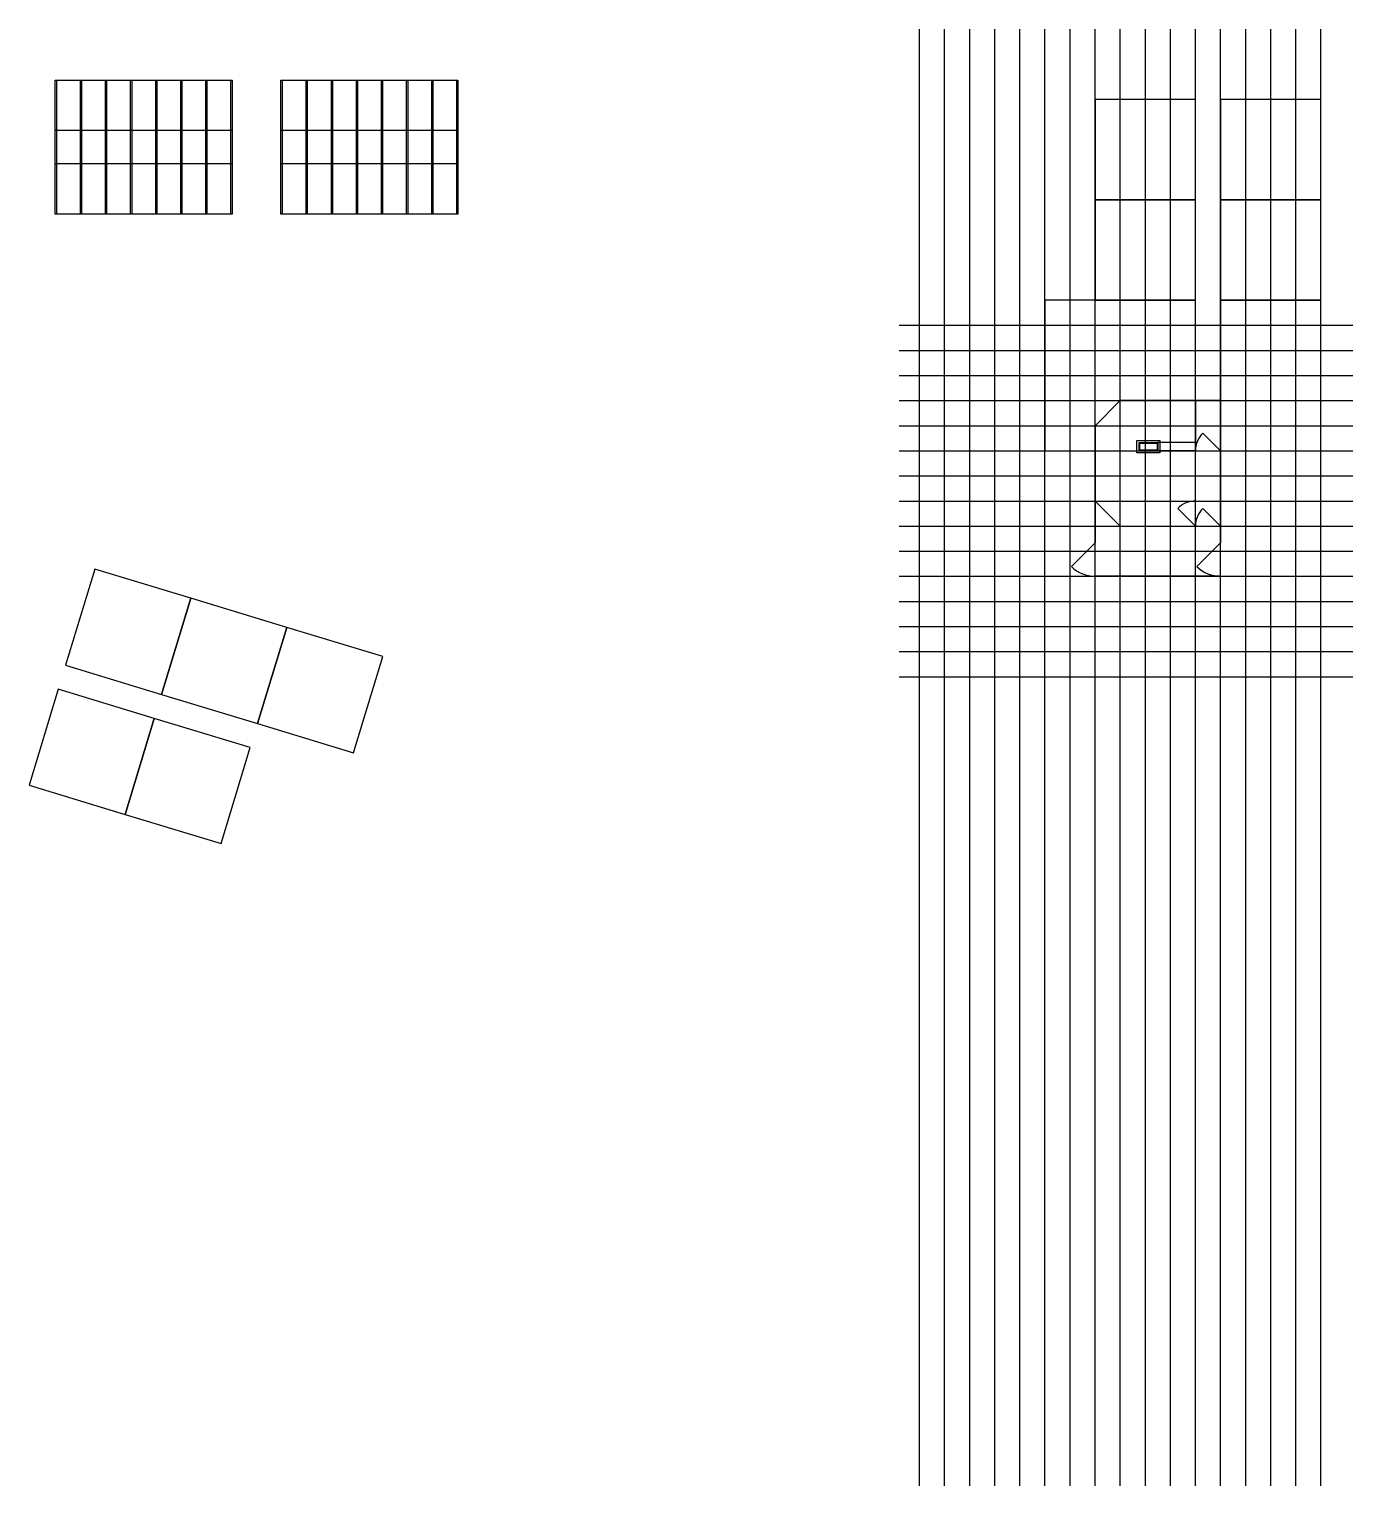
# Model space of a CAD drawing. Header units: inches. Extents: x -625442 to 34963, y -27993 to 66986.
# Drawn here: x -447087 to -439489, y 27502 to 35860 of the extents above; entities that cross this region are included whole.
import ezdxf

# ---------------------------------------------------------------- set-up
doc = ezdxf.new("R2010")
doc.units = ezdxf.units.IN
doc.header["$LTSCALE"] = 0.5
doc.header["$MEASUREMENT"] = 0
for name, color, linetype in [('A-FLOR-BELO-LGHT', 143, 'Continuous'), ('P-BELOW-LIGHT', 143, 'Continuous'), ('P-WALL', 90, 'Continuous')]:
    doc.layers.add(name, color=color, linetype=linetype)

msp = doc.modelspace()

# ---------------------------------------------------------------- linework, layer by layer
at = {"layer": 'A-FLOR-BELO-LGHT', "ltscale": 0.5}
for p, q in [((-445922.22298, 35278.43944), (-446938.31759, 35278.43944)), ((-444626.22298, 35278.43944), (-445642.31759, 35278.43944)), ((-445922.22298, 35086.67864), (-446938.31759, 35086.67864)), ((-444626.22298, 35086.67864), (-445642.31759, 35086.67864))]:
    msp.add_line(p, q, dxfattribs=at)
at = {"layer": 'P-BELOW-LIGHT'}
for p, q in [((-441976.45877, 27502.03667), (-441976.45877, 35859.85324)), ((-441832.45877, 27502.03667), (-441832.45877, 35859.85324)), ((-441688.45877, 27502.03667), (-441688.45877, 35859.85324)), ((-441544.45877, 27502.03667), (-441544.45877, 35859.85324)), ((-441400.45877, 27502.03667), (-441400.45877, 35859.85324)), ((-441256.45877, 27502.03667), (-441256.45877, 35859.85324)), ((-441112.45877, 27502.03667), (-441112.45877, 35859.85324)), ((-440968.45877, 27502.03667), (-440968.45877, 35859.85324)), ((-440824.45877, 27502.03667), (-440824.45877, 35859.85324)), ((-440680.45877, 27502.03667), (-440680.45877, 35859.85324)), ((-440536.45877, 27502.03667), (-440536.45877, 35859.85324)), ((-440392.45877, 27502.03667), (-440392.45877, 35859.85324)), ((-440248.45877, 27502.03667), (-440248.45877, 35859.85324)), ((-440104.45877, 27502.03667), (-440104.45877, 35859.85324)), ((-439960.45877, 27502.03667), (-439960.45877, 35859.85324)), ((-439816.45877, 27502.03667), (-439816.45877, 35859.85324)), ((-439672.45877, 27502.03667), (-439672.45877, 35859.85324)), ((-446930.31759, 35566.67864), (-446930.31759, 34798.43944)), ((-446794.31759, 35566.67864), (-446794.31759, 34798.43944)), ((-446786.31759, 35566.67864), (-446786.31759, 34798.43944)), ((-446650.31759, 35566.67864), (-446650.31759, 34798.43944)), ((-446642.31759, 35566.67864), (-446642.31759, 34798.43944)), ((-446506.31759, 35566.67864), (-446506.31759, 34798.43944)), ((-446498.31759, 35566.67864), (-446498.31759, 34798.43944)), ((-446362.31759, 35566.67864), (-446362.31759, 34798.43944)), ((-446354.31759, 35566.67864), (-446354.31759, 34798.43944)), ((-446218.31759, 35566.67864), (-446218.31759, 34798.43944)), ((-446210.31759, 35566.67864), (-446210.31759, 34798.43944)), ((-446074.31759, 35566.67864), (-446074.31759, 34798.43944)), ((-446066.31759, 35566.67864), (-446066.31759, 34798.43944)), ((-445930.31759, 35566.67864), (-445930.31759, 34798.43944)), ((-445922.31759, 35566.67864), (-445922.31759, 34798.43944)), ((-445634.31759, 35566.67864), (-445634.31759, 34798.43944)), ((-445498.31759, 35566.67864), (-445498.31759, 34798.43944)), ((-445490.31759, 35566.67864), (-445490.31759, 34798.43944)), ((-445354.31759, 35566.67864), (-445354.31759, 34798.43944)), ((-445346.31759, 35566.67864), (-445346.31759, 34798.43944)), ((-445210.31759, 35566.67864), (-445210.31759, 34798.43944)), ((-445202.31759, 35566.67864), (-445202.31759, 34798.43944)), ((-445066.31759, 35566.67864), (-445066.31759, 34798.43944)), ((-445058.31759, 35566.67864), (-445058.31759, 34798.43944)), ((-444922.31759, 35566.67864), (-444922.31759, 34798.43944)), ((-444914.31759, 35566.67864), (-444914.31759, 34798.43944)), ((-444778.31759, 35566.67864), (-444778.31759, 34798.43944)), ((-444770.31759, 35566.67864), (-444770.31759, 34798.43944)), ((-444634.31759, 35566.67864), (-444634.31759, 34798.43944)), ((-444626.31759, 35566.67864), (-444626.31759, 34798.43944)), ((-442093.55571, 34160.54162), (-439489.26802, 34160.54162)), ((-442093.55571, 34016.54162), (-439489.26802, 34016.54162)), ((-442093.55571, 33872.54162), (-439489.26802, 33872.54162)), ((-442093.55571, 33728.54162), (-439489.26802, 33728.54162)), ((-442093.55571, 33584.54162), (-439489.26802, 33584.54162)), ((-442093.55571, 33440.54162), (-439489.26802, 33440.54162)), ((-442093.55571, 33296.54162), (-439489.26802, 33296.54162)), ((-442093.55571, 33152.54162), (-439489.26802, 33152.54162)), ((-442093.55571, 33008.54162), (-439489.26802, 33008.54162)), ((-442093.55571, 32864.54162), (-439489.26802, 32864.54162)), ((-442093.55571, 32720.54162), (-439489.26802, 32720.54162)), ((-442093.55571, 32576.54162), (-439489.26802, 32576.54162)), ((-442093.55571, 32432.54162), (-439489.26802, 32432.54162)), ((-442093.55571, 32288.54162), (-439489.26802, 32288.54162)), ((-442093.55571, 32144.54162), (-439489.26802, 32144.54162))]:
    msp.add_line(p, q, dxfattribs=at)
for points in [[(-446938.31759, 35566.67864), (-445922.31759, 35566.67864), (-445922.31759, 34798.43944), (-446938.31759, 34798.43944)], [(-445642.31759, 35566.67864), (-444626.31759, 35566.67864), (-444626.31759, 34798.43944), (-445642.31759, 34798.43944)], [(-440728.45877, 33500.54162), (-440596.45877, 33500.54162), (-440596.45877, 33428.54162), (-440728.45877, 33428.54162)]]:
    msp.add_lwpolyline(points, close=True, dxfattribs=at)
for centre, radius, start, end in [((-440248.45877, 33440.54162), 144, 135, 180), ((-440392.45877, 33008.54162), 144, 90, 135), ((-440248.45877, 33008.54162), 144, 135, 180), ((-440968.45877, 32912.54162), 192, 225, 270), ((-440248.45877, 32912.54162), 192, 225, 270)]:
    msp.add_arc(centre, radius, start, end, dxfattribs=at)
at = {"layer": 'P-WALL'}
for p, q in [((-440248.45877, 33440.54162), (-440350.28215, 33542.365)), ((-440392.45877, 33488.54162), (-440608.45877, 33488.54162)), ((-440392.45877, 33440.54162), (-440608.45877, 33440.54162)), ((-440392.45877, 33008.54162), (-440494.28215, 33110.365)), ((-440248.45877, 33008.54162), (-440350.28215, 33110.365)), ((-440968.45877, 32912.54162), (-441104.22327, 32776.77712)), ((-440248.45877, 32912.54162), (-440384.22327, 32776.77712))]:
    msp.add_line(p, q, dxfattribs=at)
for points in [[(-440392.45877, 35456.54162), (-440968.45877, 35456.54162), (-440968.45877, 34880.54162), (-440392.45877, 34880.54162)], [(-439672.45877, 35456.54162), (-440248.45877, 35456.54162), (-440248.45877, 34880.54162), (-439672.45877, 34880.54162)], [(-440392.45877, 34880.54162), (-440968.45877, 34880.54162), (-440968.45877, 34304.54162), (-440392.45877, 34304.54162)], [(-439672.45877, 34880.54162), (-440248.45877, 34880.54162), (-440248.45877, 34304.54162), (-439672.45877, 34304.54162)], [(-440392.45877, 34304.54162), (-441256.45877, 34304.54162), (-441256.45877, 33440.54162), (-440392.45877, 33440.54162)], [(-439672.45877, 34304.54162), (-440248.45877, 34304.54162), (-440248.45877, 33728.54162), (-439672.45877, 33728.54162)], [(-440716.45877, 33488.54162), (-440608.45877, 33488.54162), (-440608.45877, 33440.54162), (-440716.45877, 33440.54162)], [(-440712.45877, 33484.54162), (-440612.45877, 33484.54162), (-440612.45877, 33444.54162), (-440712.45877, 33444.54162)], [(-446710.56873, 32761.65178), (-446877.87035, 32210.48378), (-446326.70234, 32043.18216), (-446159.40072, 32594.35016)], [(-446159.40072, 32594.35016), (-446326.70234, 32043.18216), (-445775.53434, 31875.88054), (-445608.23272, 32427.04854)], [(-445608.23272, 32427.04854), (-445775.53434, 31875.88054), (-445224.36634, 31708.57891), (-445057.06472, 32259.74692)], [(-446919.69575, 32072.69178), (-447086.99737, 31521.52377), (-446535.82937, 31354.22215), (-446368.52775, 31905.39016)], [(-446368.52775, 31905.39016), (-446535.82937, 31354.22215), (-445984.66137, 31186.92053), (-445817.35975, 31738.08853)]]:
    msp.add_lwpolyline(points, close=True, dxfattribs=at)
for points in [[(-440392.45877, 33728.54162), (-440824.45877, 33728.54162), (-440968.45877, 33584.54162), (-440968.45877, 33152.54162), (-440824.45877, 33008.54162), (-440392.45877, 33008.54162)], [(-440248.45877, 33728.54162), (-440392.45877, 33728.54162), (-440392.45877, 33488.54162)], [(-440248.45877, 33728.54162), (-440248.45877, 33440.54162)], [(-440392.45877, 33152.54162), (-440392.45877, 33440.54162)], [(-440248.45877, 33440.54162), (-440248.45877, 33008.54162)], [(-440968.45877, 33152.54162), (-440968.45877, 32912.54162)], [(-440248.45877, 33008.54162), (-440248.45877, 32912.54162)], [(-440248.45877, 32720.54162), (-440968.45877, 32720.54162)]]:
    msp.add_lwpolyline(points, dxfattribs=at)

doc.saveas('drawing.dxf')
